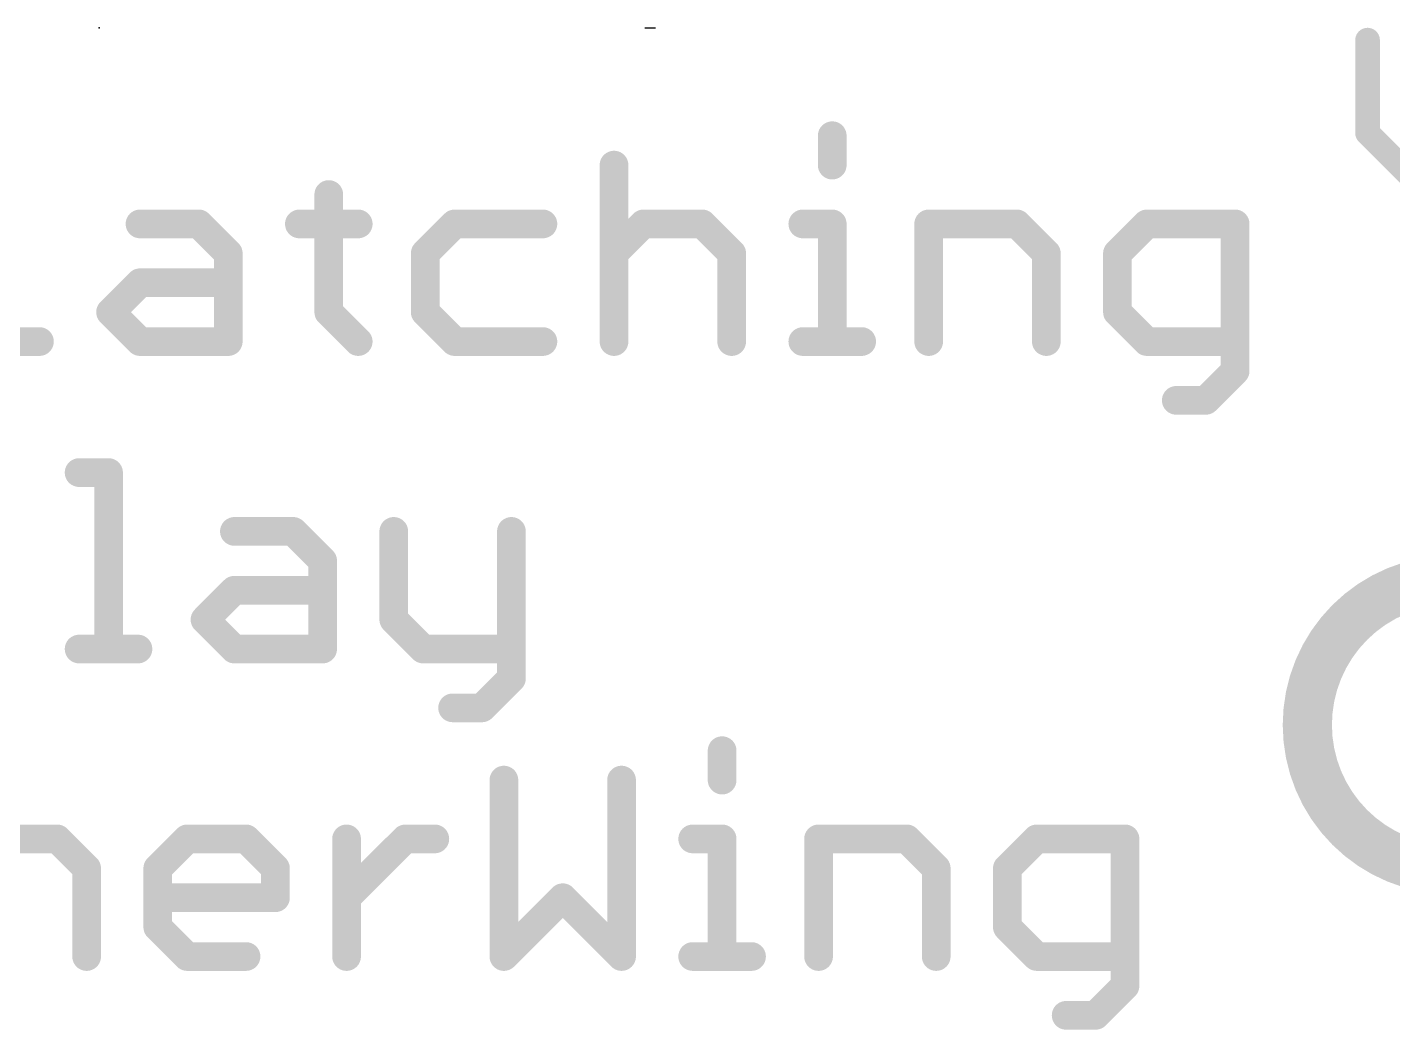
# Model space of a CAD drawing. Extents: x -11 to 63, y -5.6 to 32.1.
# Drawn here: x 6.41 to 14.87, y 11.83 to 18.04 of the extents above; entities that cross this region are included whole.
import ezdxf

# ---------------------------------------------------------------- set-up
doc = ezdxf.new("R2010")
doc.units = 0
doc.layers.add('21', color=40, linetype='CONTINUOUS')
doc.layers.add('23', color=53, linetype='CONTINUOUS')

# ---------------------------------------------------------------- blocks, each defined once
blk = doc.blocks.new('RECT')
blk.add_solid([(-0.5, -0.5), (0.5, -0.5), (-0.5, 0.5), (0.5, 0.5)])

msp = doc.modelspace()

# ---------------------------------------------------------------- linework, layer by layer
at = {"layer": '21'}
for points, const_width in [([(14.7152, 17.9585), (14.7152, 17.3823)], 0.1524), ([(11.3993, 17.3662), (11.3993, 17.184)], 0.1778), ([(14.7152, 17.3823), (15.0033, 17.0942)], 0.1524), ([(10.0477, 17.184), (10.0477, 16.0909)], 0.1778), ([(8.2809, 17.0018), (8.2809, 16.2731)], 0.1778), ([(7.1115, 16.8197), (7.4759, 16.8197)], 0.1778), ([(7.4759, 16.8197), (7.658, 16.6375)], 0.1778), ([(8.0987, 16.8197), (8.4631, 16.8197)], 0.1778), ([(9.0605, 16.8197), (8.8783, 16.6375)], 0.1778), ([(9.607, 16.8197), (9.0605, 16.8197)], 0.1778), ([(10.0477, 16.6375), (10.2299, 16.8197)], 0.1778), ([(10.2299, 16.8197), (10.5942, 16.8197)], 0.1778), ([(10.5942, 16.8197), (10.7764, 16.6375)], 0.1778), ([(11.2171, 16.8197), (11.3993, 16.8197)], 0.1778), ([(11.3993, 16.8197), (11.3993, 16.0909)], 0.1778), ([(11.9967, 16.0909), (11.9967, 16.8197)], 0.1778), ([(11.9967, 16.8197), (12.5432, 16.8197)], 0.1778), ([(12.5432, 16.8197), (12.7254, 16.6375)], 0.1778), ([(13.3483, 16.8197), (13.1661, 16.6375)], 0.1778), ([(13.8948, 16.8197), (13.3483, 16.8197)], 0.1778), ([(13.8948, 15.9087), (13.8948, 16.8197)], 0.1778), ([(7.658, 16.6375), (7.658, 16.0909)], 0.1778), ([(8.8783, 16.6375), (8.8783, 16.2731)], 0.1778), ([(10.7764, 16.6375), (10.7764, 16.0909)], 0.1778), ([(12.7254, 16.6375), (12.7254, 16.0909)], 0.1778), ([(13.1661, 16.6375), (13.1661, 16.2731)], 0.1778), ([(6.9293, 16.2731), (7.1115, 16.4553)], 0.1778), ([(7.1115, 16.4553), (7.658, 16.4553)], 0.1778), ([(7.1115, 16.0909), (6.9293, 16.2731)], 0.1778), ([(8.2809, 16.2731), (8.4631, 16.0909)], 0.1778), ([(8.8783, 16.2731), (9.0605, 16.0909)], 0.1778), ([(13.1661, 16.2731), (13.3483, 16.0909)], 0.1778), ([(5.7599, 16.0909), (6.4886, 16.0909)], 0.1778), ([(7.658, 16.0909), (7.1115, 16.0909)], 0.1778), ([(9.0605, 16.0909), (9.607, 16.0909)], 0.1778), ([(11.2171, 16.0909), (11.5815, 16.0909)], 0.1778), ([(13.3483, 16.0909), (13.8948, 16.0909)], 0.1778), ([(13.7126, 15.7265), (13.8948, 15.9087)], 0.1778), ([(13.5304, 15.7265), (13.7126, 15.7265)], 0.1778), ([(6.7344, 15.279), (6.9166, 15.279)], 0.1778), ([(6.9166, 15.279), (6.9166, 14.1859)], 0.1778), ([(7.6962, 14.9147), (8.0606, 14.9147)], 0.1778), ([(8.0606, 14.9147), (8.2427, 14.7325)], 0.1778), ([(8.6834, 14.9147), (8.6834, 14.3681)], 0.1778), ([(9.4121, 14.9147), (9.4121, 14.0037)], 0.1778), ([(8.2427, 14.7325), (8.2427, 14.1859)], 0.1778), ([(7.514, 14.3681), (7.6962, 14.5503)], 0.1778), ([(7.6962, 14.5503), (8.2427, 14.5503)], 0.1778), ([(7.6962, 14.1859), (7.514, 14.3681)], 0.1778), ([(8.6834, 14.3681), (8.8656, 14.1859)], 0.1778), ([(6.7344, 14.1859), (7.0988, 14.1859)], 0.1778), ([(8.2427, 14.1859), (7.6962, 14.1859)], 0.1778), ([(8.8656, 14.1859), (9.4121, 14.1859)], 0.1778), ([(9.4121, 14.0037), (9.23, 13.8215)], 0.1778), ([(9.23, 13.8215), (9.0478, 13.8215)], 0.1778), ([(10.7171, 13.5562), (10.7171, 13.374)], 0.1778), ([(9.3655, 13.374), (9.3655, 12.2809)], 0.1778), ([(10.0943, 12.2809), (10.0943, 13.374)], 0.1778), ([(6.2344, 13.0097), (6.5988, 13.0097)], 0.1778), ([(6.5988, 13.0097), (6.781, 12.8275)], 0.1778), ([(7.2216, 12.8275), (7.4038, 13.0097)], 0.1778), ([(7.4038, 13.0097), (7.7682, 13.0097)], 0.1778), ([(7.7682, 13.0097), (7.9504, 12.8275)], 0.1778), ([(8.391, 12.2809), (8.391, 13.0097)], 0.1778), ([(8.391, 12.6453), (8.7554, 13.0097)], 0.1778), ([(8.7554, 13.0097), (8.9376, 13.0097)], 0.1778), ([(10.5349, 13.0097), (10.7171, 13.0097)], 0.1778), ([(10.7171, 13.0097), (10.7171, 12.2809)], 0.1778), ([(11.3145, 12.2809), (11.3145, 13.0097)], 0.1778), ([(11.3145, 13.0097), (11.8611, 13.0097)], 0.1778), ([(11.8611, 13.0097), (12.0433, 12.8275)], 0.1778), ([(12.6661, 13.0097), (12.4839, 12.8275)], 0.1778), ([(13.2127, 13.0097), (12.6661, 13.0097)], 0.1778), ([(13.2127, 12.0987), (13.2127, 13.0097)], 0.1778), ([(6.781, 12.8275), (6.781, 12.2809)], 0.1778), ([(7.2216, 12.4631), (7.2216, 12.8275)], 0.1778), ([(7.9504, 12.8275), (7.9504, 12.6453)], 0.1778), ([(12.0433, 12.8275), (12.0433, 12.2809)], 0.1778), ([(12.4839, 12.8275), (12.4839, 12.4631)], 0.1778), ([(7.9504, 12.6453), (7.2216, 12.6453)], 0.1778), ([(9.3655, 12.2809), (9.7299, 12.6453)], 0.1778), ([(9.7299, 12.6453), (10.0943, 12.2809)], 0.1778), ([(7.4038, 12.2809), (7.2216, 12.4631)], 0.1778), ([(12.4839, 12.4631), (12.6661, 12.2809)], 0.1778), ([(7.7682, 12.2809), (7.4038, 12.2809)], 0.1778), ([(10.5349, 12.2809), (10.8993, 12.2809)], 0.1778), ([(12.6661, 12.2809), (13.2127, 12.2809)], 0.1778), ([(13.0305, 11.9165), (13.2127, 12.0987)], 0.1778), ([(12.8483, 11.9165), (13.0305, 11.9165)], 0.1778)]:
    msp.add_lwpolyline(points, dxfattribs=dict(at, const_width=const_width))
for points, const_width in [([(14.7533, 17.9585, 1), (14.6771, 17.9585)], 0.0762), ([(11.4437, 17.3662, 1), (11.3548, 17.3662)], 0.0889), ([(14.7421, 17.4093, 1), (14.6882, 17.3554)], 0.0762), ([(14.6771, 17.3823, 1), (14.7533, 17.3823)], 0.0762), ([(10.0921, 17.184, 1), (10.0032, 17.184)], 0.0889), ([(11.3548, 17.184, 1), (11.4437, 17.184)], 0.0889), ([(8.3253, 17.0018, 1), (8.2364, 17.0018)], 0.0889), ([(7.1115, 16.8641, 1), (7.1115, 16.7752)], 0.0889), ([(7.5073, 16.8511, 1), (7.4444, 16.7882)], 0.0889), ([(7.4759, 16.7752, 1), (7.4759, 16.8641)], 0.0889), ([(8.0987, 16.8641, 1), (8.0987, 16.7752)], 0.0889), ([(8.4631, 16.7752, 1), (8.4631, 16.8641)], 0.0889), ([(9.0605, 16.8641, 1), (9.0605, 16.7752)], 0.0889), ([(9.0919, 16.7882, 1), (9.029, 16.8511)], 0.0889), ([(9.607, 16.7752, 1), (9.607, 16.8641)], 0.0889), ([(10.2299, 16.8641, 1), (10.2299, 16.7752)], 0.0889), ([(10.2613, 16.7882, 1), (10.1984, 16.8511)], 0.0889), ([(10.6257, 16.8511, 1), (10.5628, 16.7882)], 0.0889), ([(10.5942, 16.7752, 1), (10.5942, 16.8641)], 0.0889), ([(11.2171, 16.8641, 1), (11.2171, 16.7752)], 0.0889), ([(11.4437, 16.8197, 1), (11.3548, 16.8197)], 0.0889), ([(11.3993, 16.7752, 1), (11.3993, 16.8641)], 0.0889), ([(12.0411, 16.8197, 1), (11.9522, 16.8197)], 0.0889), ([(11.9967, 16.8641, 1), (11.9967, 16.7752)], 0.0889), ([(12.5747, 16.8511, 1), (12.5118, 16.7882)], 0.0889), ([(12.5432, 16.7752, 1), (12.5432, 16.8641)], 0.0889), ([(13.3483, 16.8641, 1), (13.3483, 16.7752)], 0.0889), ([(13.3797, 16.7882, 1), (13.3168, 16.8511)], 0.0889), ([(13.9393, 16.8197, 1), (13.8504, 16.8197)], 0.0889), ([(13.8948, 16.7752, 1), (13.8948, 16.8641)], 0.0889), ([(7.7025, 16.6375, 1), (7.6136, 16.6375)], 0.0889), ([(7.6266, 16.606, 1), (7.6895, 16.6689)], 0.0889), ([(8.9227, 16.6375, 1), (8.8338, 16.6375)], 0.0889), ([(8.8469, 16.6689, 1), (8.9097, 16.606)], 0.0889), ([(10.0162, 16.6689, 1), (10.0791, 16.606)], 0.0889), ([(10.8209, 16.6375, 1), (10.732, 16.6375)], 0.0889), ([(10.745, 16.606, 1), (10.8079, 16.6689)], 0.0889), ([(12.7699, 16.6375, 1), (12.681, 16.6375)], 0.0889), ([(12.694, 16.606, 1), (12.7569, 16.6689)], 0.0889), ([(13.1346, 16.6689, 1), (13.1975, 16.606)], 0.0889), ([(13.2105, 16.6375, 1), (13.1216, 16.6375)], 0.0889), ([(7.1115, 16.4997, 1), (7.1115, 16.4108)], 0.0889), ([(7.1429, 16.4238, 1), (7.08, 16.4867)], 0.0889), ([(7.658, 16.4108, 1), (7.658, 16.4997)], 0.0889), ([(6.9607, 16.3045, 1), (6.8979, 16.2417)], 0.0889), ([(6.8979, 16.3045, 1), (6.9607, 16.2417)], 0.0889), ([(8.3123, 16.3045, 1), (8.2494, 16.2417)], 0.0889), ([(8.9097, 16.3045, 1), (8.8469, 16.2417)], 0.0889), ([(13.1975, 16.3045, 1), (13.1346, 16.2417)], 0.0889), ([(8.2364, 16.2731, 1), (8.3253, 16.2731)], 0.0889), ([(8.8338, 16.2731, 1), (8.9227, 16.2731)], 0.0889), ([(13.1216, 16.2731, 1), (13.2105, 16.2731)], 0.0889), ([(6.4886, 16.0465, 1), (6.4886, 16.1354)], 0.0889), ([(7.1115, 16.1354, 1), (7.1115, 16.0465)], 0.0889), ([(7.08, 16.0595, 1), (7.1429, 16.1223)], 0.0889), ([(7.658, 16.0465, 1), (7.658, 16.1354)], 0.0889), ([(8.4316, 16.0595, 1), (8.4945, 16.1223)], 0.0889), ([(9.0605, 16.1354, 1), (9.0605, 16.0465)], 0.0889), ([(9.029, 16.0595, 1), (9.0919, 16.1223)], 0.0889), ([(9.607, 16.0465, 1), (9.607, 16.1354)], 0.0889), ([(11.2171, 16.1354, 1), (11.2171, 16.0465)], 0.0889), ([(11.5815, 16.0465, 1), (11.5815, 16.1354)], 0.0889), ([(13.3483, 16.1354, 1), (13.3483, 16.0465)], 0.0889), ([(13.3168, 16.0595, 1), (13.3797, 16.1223)], 0.0889), ([(13.8948, 16.0465, 1), (13.8948, 16.1354)], 0.0889), ([(7.6136, 16.0909, 1), (7.7025, 16.0909)], 0.0889), ([(10.0032, 16.0909, 1), (10.0921, 16.0909)], 0.0889), ([(10.732, 16.0909, 1), (10.8209, 16.0909)], 0.0889), ([(11.3548, 16.0909, 1), (11.4437, 16.0909)], 0.0889), ([(11.9522, 16.0909, 1), (12.0411, 16.0909)], 0.0889), ([(12.681, 16.0909, 1), (12.7699, 16.0909)], 0.0889), ([(13.9263, 15.8773, 1), (13.8634, 15.9401)], 0.0889), ([(13.8504, 15.9087, 1), (13.9393, 15.9087)], 0.0889), ([(13.5304, 15.771, 1), (13.5304, 15.6821)], 0.0889), ([(13.7126, 15.6821, 1), (13.7126, 15.771)], 0.0889), ([(13.6812, 15.758, 1), (13.7441, 15.6951)], 0.0889), ([(6.7344, 15.3235, 1), (6.7344, 15.2346)], 0.0889), ([(6.961, 15.279, 1), (6.8721, 15.279)], 0.0889), ([(6.9166, 15.2346, 1), (6.9166, 15.3235)], 0.0889), ([(7.6962, 14.9591, 1), (7.6962, 14.8702)], 0.0889), ([(8.092, 14.9461, 1), (8.0291, 14.8832)], 0.0889), ([(8.0606, 14.8702, 1), (8.0606, 14.9591)], 0.0889), ([(8.7278, 14.9147, 1), (8.6389, 14.9147)], 0.0889), ([(9.4566, 14.9147, 1), (9.3677, 14.9147)], 0.0889), ([(8.2872, 14.7325, 1), (8.1983, 14.7325)], 0.0889), ([(8.2113, 14.701, 1), (8.2742, 14.7639)], 0.0889), ([(15.24, 12.818, 1), (15.24, 14.614, 1), (15.24, 12.818)], 0.3048), ([(7.6962, 14.5947, 1), (7.6962, 14.5058)], 0.0889), ([(7.7276, 14.5188, 1), (7.6647, 14.5817)], 0.0889), ([(8.2427, 14.5058, 1), (8.2427, 14.5947)], 0.0889), ([(7.5454, 14.3995, 1), (7.4826, 14.3367)], 0.0889), ([(7.4826, 14.3995, 1), (7.5454, 14.3367)], 0.0889), ([(8.7148, 14.3995, 1), (8.652, 14.3367)], 0.0889), ([(8.6389, 14.3681, 1), (8.7278, 14.3681)], 0.0889), ([(6.7344, 14.2303, 1), (6.7344, 14.1415)], 0.0889), ([(6.8721, 14.1859, 1), (6.961, 14.1859)], 0.0889), ([(7.0988, 14.1415, 1), (7.0988, 14.2303)], 0.0889), ([(7.6962, 14.2303, 1), (7.6962, 14.1415)], 0.0889), ([(7.6647, 14.1545, 1), (7.7276, 14.2173)], 0.0889), ([(8.1983, 14.1859, 1), (8.2872, 14.1859)], 0.0889), ([(8.2427, 14.1415, 1), (8.2427, 14.2303)], 0.0889), ([(8.8656, 14.2303, 1), (8.8656, 14.1415)], 0.0889), ([(8.8341, 14.1545, 1), (8.897, 14.2173)], 0.0889), ([(9.4121, 14.1415, 1), (9.4121, 14.2303)], 0.0889), ([(9.3677, 14.0037, 1), (9.4566, 14.0037)], 0.0889), ([(9.4436, 13.9723, 1), (9.3807, 14.0351)], 0.0889), ([(9.0478, 13.866, 1), (9.0478, 13.7771)], 0.0889), ([(9.1985, 13.853, 1), (9.2614, 13.7901)], 0.0889), ([(9.23, 13.7771, 1), (9.23, 13.866)], 0.0889), ([(10.7616, 13.5562, 1), (10.6727, 13.5562)], 0.0889), ([(9.41, 13.374, 1), (9.3211, 13.374)], 0.0889), ([(10.1387, 13.374, 1), (10.0498, 13.374)], 0.0889), ([(10.6727, 13.374, 1), (10.7616, 13.374)], 0.0889), ([(6.6302, 13.0411, 1), (6.5674, 12.9782)], 0.0889), ([(6.5988, 12.9652, 1), (6.5988, 13.0541)], 0.0889), ([(7.4038, 13.0541, 1), (7.4038, 12.9652)], 0.0889), ([(7.4353, 12.9782, 1), (7.3724, 13.0411)], 0.0889), ([(7.7996, 13.0411, 1), (7.7368, 12.9782)], 0.0889), ([(7.7682, 12.9652, 1), (7.7682, 13.0541)], 0.0889), ([(8.4355, 13.0097, 1), (8.3466, 13.0097)], 0.0889), ([(8.7554, 13.0541, 1), (8.7554, 12.9652)], 0.0889), ([(8.7868, 12.9782, 1), (8.724, 13.0411)], 0.0889), ([(8.9376, 12.9652, 1), (8.9376, 13.0541)], 0.0889), ([(10.5349, 13.0541, 1), (10.5349, 12.9652)], 0.0889), ([(10.7616, 13.0097, 1), (10.6727, 13.0097)], 0.0889), ([(10.7171, 12.9652, 1), (10.7171, 13.0541)], 0.0889), ([(11.359, 13.0097, 1), (11.2701, 13.0097)], 0.0889), ([(11.3145, 13.0541, 1), (11.3145, 12.9652)], 0.0889), ([(11.8925, 13.0411, 1), (11.8297, 12.9782)], 0.0889), ([(11.8611, 12.9652, 1), (11.8611, 13.0541)], 0.0889), ([(12.6661, 13.0541, 1), (12.6661, 12.9652)], 0.0889), ([(12.6975, 12.9782, 1), (12.6347, 13.0411)], 0.0889), ([(13.2571, 13.0097, 1), (13.1682, 13.0097)], 0.0889), ([(13.2127, 12.9652, 1), (13.2127, 13.0541)], 0.0889), ([(6.8254, 12.8275, 1), (6.7365, 12.8275)], 0.0889), ([(6.7496, 12.796, 1), (6.8124, 12.8589)], 0.0889), ([(7.1902, 12.8589, 1), (7.2531, 12.796)], 0.0889), ([(7.2661, 12.8275, 1), (7.1772, 12.8275)], 0.0889), ([(7.9948, 12.8275, 1), (7.9059, 12.8275)], 0.0889), ([(7.919, 12.796, 1), (7.9818, 12.8589)], 0.0889), ([(12.0877, 12.8275, 1), (11.9988, 12.8275)], 0.0889), ([(12.0118, 12.796, 1), (12.0747, 12.8589)], 0.0889), ([(12.4525, 12.8589, 1), (12.5154, 12.796)], 0.0889), ([(12.5284, 12.8275, 1), (12.4395, 12.8275)], 0.0889), ([(7.2216, 12.6897, 1), (7.2216, 12.6008)], 0.0889), ([(7.9059, 12.6453, 1), (7.9948, 12.6453)], 0.0889), ([(7.9504, 12.6008, 1), (7.9504, 12.6897)], 0.0889), ([(8.3596, 12.6767, 1), (8.4225, 12.6138)], 0.0889), ([(9.7613, 12.6767, 1), (9.6985, 12.6138)], 0.0889), ([(9.7613, 12.6138, 1), (9.6985, 12.6767)], 0.0889), ([(7.2531, 12.4945, 1), (7.1902, 12.4317)], 0.0889), ([(12.5154, 12.4945, 1), (12.4525, 12.4317)], 0.0889), ([(7.1772, 12.4631, 1), (7.2661, 12.4631)], 0.0889), ([(12.4395, 12.4631, 1), (12.5284, 12.4631)], 0.0889), ([(7.4038, 12.3254, 1), (7.4038, 12.2365)], 0.0889), ([(7.3724, 12.2495, 1), (7.4353, 12.3123)], 0.0889), ([(7.7682, 12.2365, 1), (7.7682, 12.3254)], 0.0889), ([(9.3341, 12.3123, 1), (9.397, 12.2495)], 0.0889), ([(10.0629, 12.2495, 1), (10.1257, 12.3123)], 0.0889), ([(10.5349, 12.3254, 1), (10.5349, 12.2365)], 0.0889), ([(10.8993, 12.2365, 1), (10.8993, 12.3254)], 0.0889), ([(12.6661, 12.3254, 1), (12.6661, 12.2365)], 0.0889), ([(12.6347, 12.2495, 1), (12.6975, 12.3123)], 0.0889), ([(13.2127, 12.2365, 1), (13.2127, 12.3254)], 0.0889), ([(6.7365, 12.2809, 1), (6.8254, 12.2809)], 0.0889), ([(8.3466, 12.2809, 1), (8.4355, 12.2809)], 0.0889), ([(9.3211, 12.2809, 1), (9.41, 12.2809)], 0.0889), ([(10.0498, 12.2809, 1), (10.1387, 12.2809)], 0.0889), ([(10.6727, 12.2809, 1), (10.7616, 12.2809)], 0.0889), ([(11.2701, 12.2809, 1), (11.359, 12.2809)], 0.0889), ([(11.9988, 12.2809, 1), (12.0877, 12.2809)], 0.0889), ([(13.2441, 12.0673, 1), (13.1812, 12.1301)], 0.0889), ([(13.1682, 12.0987, 1), (13.2571, 12.0987)], 0.0889), ([(12.8483, 11.961, 1), (12.8483, 11.8721)], 0.0889), ([(12.9991, 11.948, 1), (13.0619, 11.8851)], 0.0889), ([(13.0305, 11.8721, 1), (13.0305, 11.961)], 0.0889)]:
    msp.add_lwpolyline(points, format="xyb", dxfattribs=dict(at, const_width=const_width))
at = {"layer": '23'}
msp.add_point((6.858, 18.034), dxfattribs=at)

# ---------------------------------------------------------------- block references
at = {"layer": '21', "xscale": 0.0686, "yscale": 0.0076}
msp.add_blockref('RECT', (10.2718, 18.034), dxfattribs=at)

doc.saveas('drawing.dxf')
